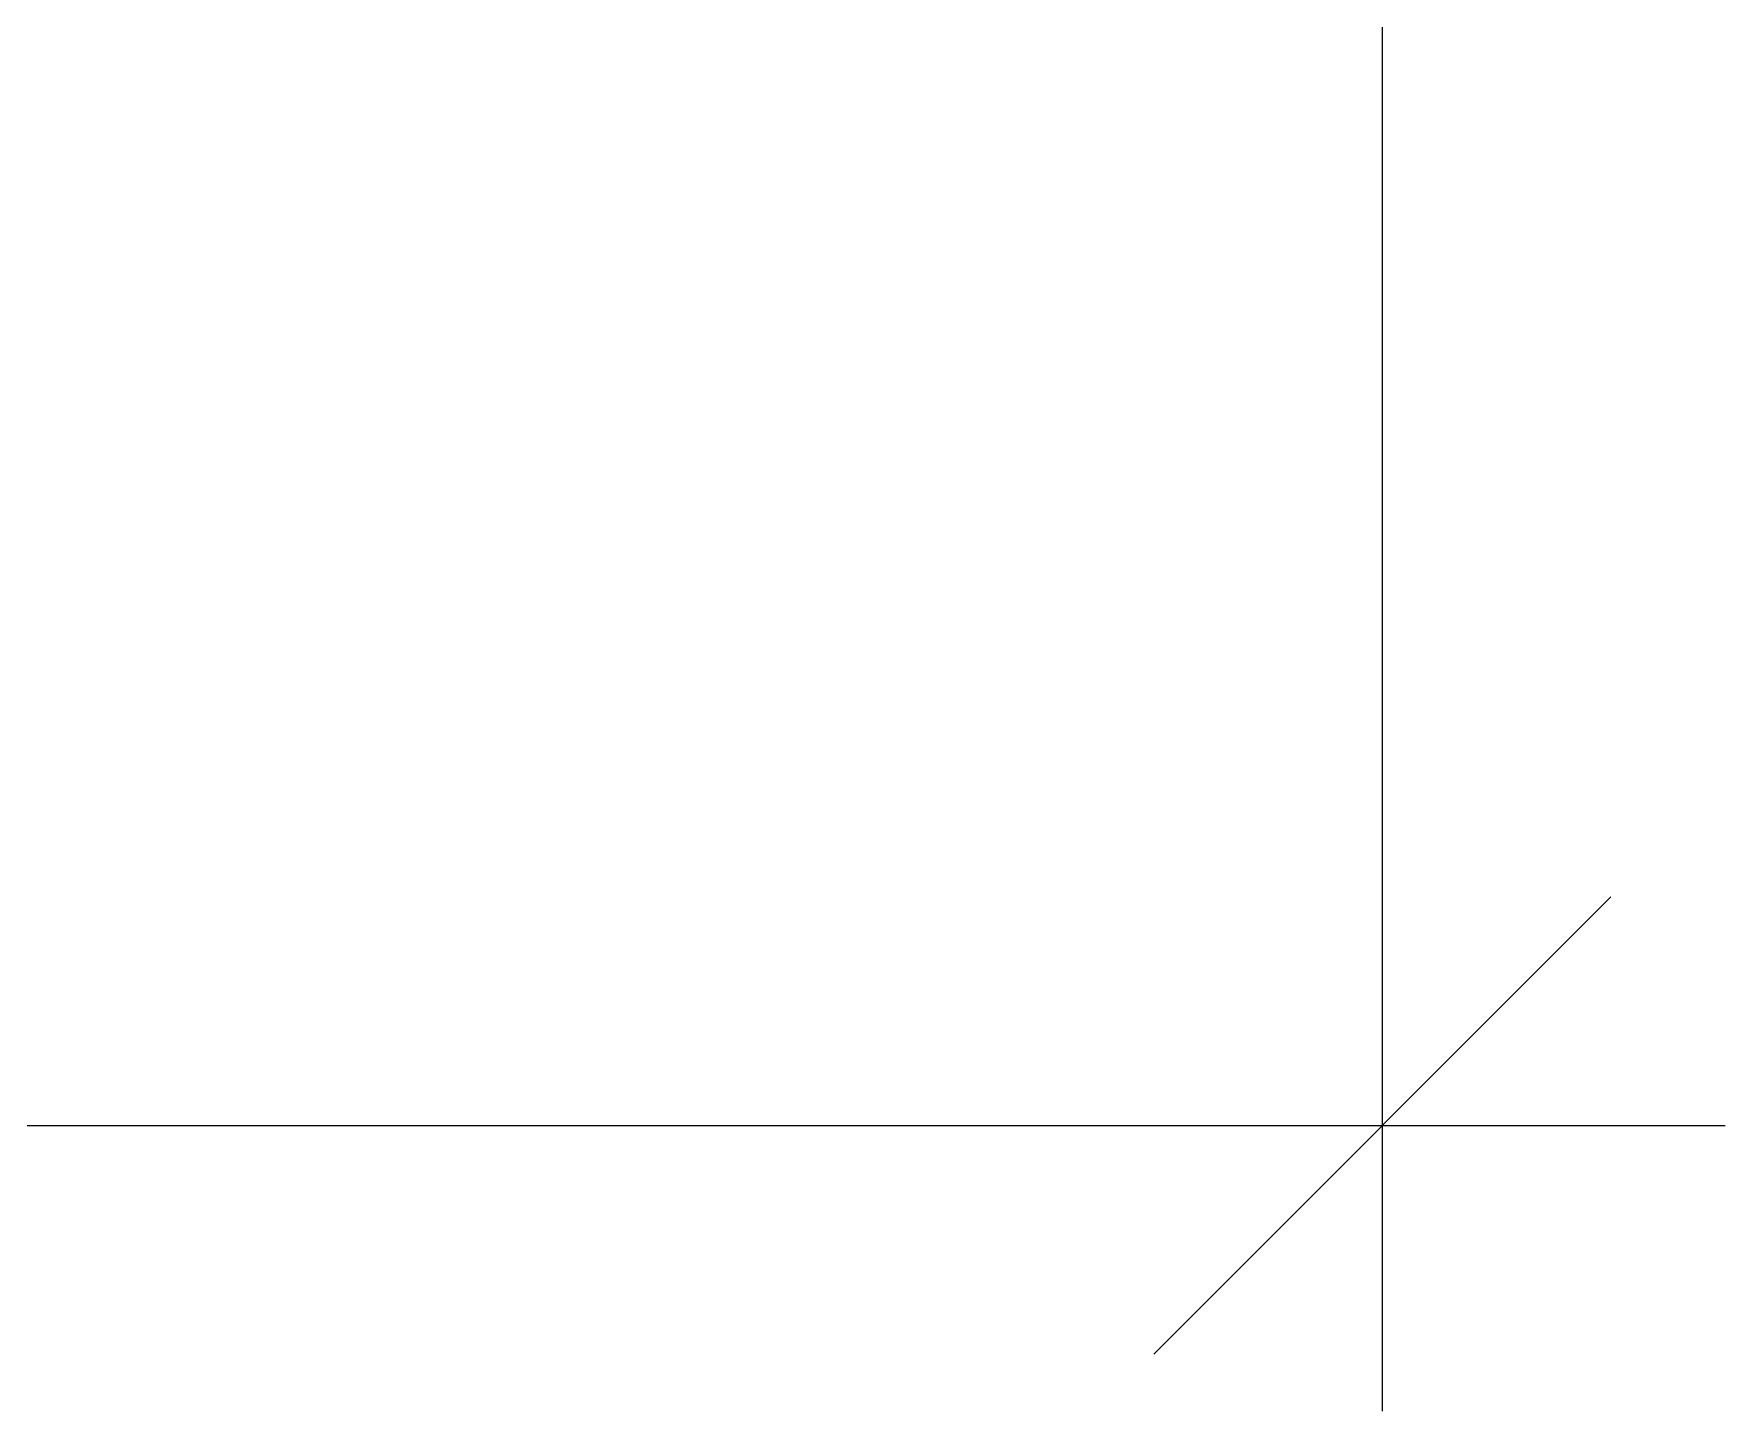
# Model space of a CAD drawing. Header units: millimetres. Extents: x -1004 to 900128, y -352756 to 107728.
# Drawn here: x 18587 to 19327, y -85982 to -85379 of the extents above; entities that cross this region are included whole.
import ezdxf

# ---------------------------------------------------------------- set-up
doc = ezdxf.new("R2010")
doc.units = ezdxf.units.MM
doc.layers.add('size', color=45, linetype='Continuous', lineweight=20)
doc.styles.add('Structures', font='isocpeur.ttf', dxfattribs={"width": 0.85, "oblique": 15})
doc.dimstyles.new('structures 3.5', dxfattribs={"dimtxt": 3.5, "dimasz": 2, "dimexe": 1.25, "dimexo": 0.625, "dimtad": 1, "dimtxsty": 'Structures', "dimblk": 'OBLIQUE', "dimcen": 2.5, "dimdle": 1.5, "dimadec": 0, "dimazin": 0, "dimtfac": 1, "dimtmove": 0, "dimatfit": 3, "dimfxl": 1, "dimarcsym": 0})

# ---------------------------------------------------------------- blocks, each defined once
blk = doc.blocks.new('_Oblique')
at = {"color": 0, "linetype": 'ByBlock', "lineweight": -2}
blk.add_line((-0.5, -0.5), (0.5, 0.5), dxfattribs=at)
blk = doc.blocks.new('*D431')
at = {"layer": 'Defpoints', "color": 0, "transparency": 16777216}
for p in [(15327.22, -83854.7), (19177.22, -83854.7), (19177.22, -85856.61)]:
    blk.add_point(p, dxfattribs=at)
at = {"layer": 'size', "color": 0, "lineweight": -2, "transparency": 16777216}
for p, q in [((15327.22, -83917.2), (15327.22, -85981.61)), ((19177.22, -83917.2), (19177.22, -85981.61)), ((15177.22, -85856.61), (19327.22, -85856.61))]:
    blk.add_line(p, q, dxfattribs=at)
at = {"layer": 'size', "color": 0, "lineweight": -2, "transparency": 16777216, "xscale": 200, "yscale": 200, "zscale": 200, "rotation": 180}
blk.add_blockref('_Oblique', (15327.22, -85856.61), dxfattribs=at)
at = {"layer": 'size', "color": 0, "lineweight": -2, "transparency": 16777216, "xscale": 200, "yscale": 200, "zscale": 200}
blk.add_blockref('_Oblique', (19177.22, -85856.61), dxfattribs=at)
at = {"layer": 'size', "color": 0, "transparency": 16777216, "insert": (17252.22, -85619.11), "char_height": 350, "attachment_point": 5, "style": 'Structures'}
blk.add_mtext('2950', dxfattribs=at)

msp = doc.modelspace()

# ---------------------------------------------------------------- dimensions: what is measured, and where the dimension line sits
at = {"layer": 'size'}
dim = msp.add_linear_dim(base=(19177.223, -85856.606), p1=(15327.223, -83854.697), p2=(19177.223, -83854.697), text='2950', dimstyle='structures 3.5', dxfattribs=at)
dim.commit()
dim.dimension.update_dxf_attribs({"geometry": '*D431', "text_midpoint": (17252.223, -85619.106)})

doc.saveas('drawing.dxf')
